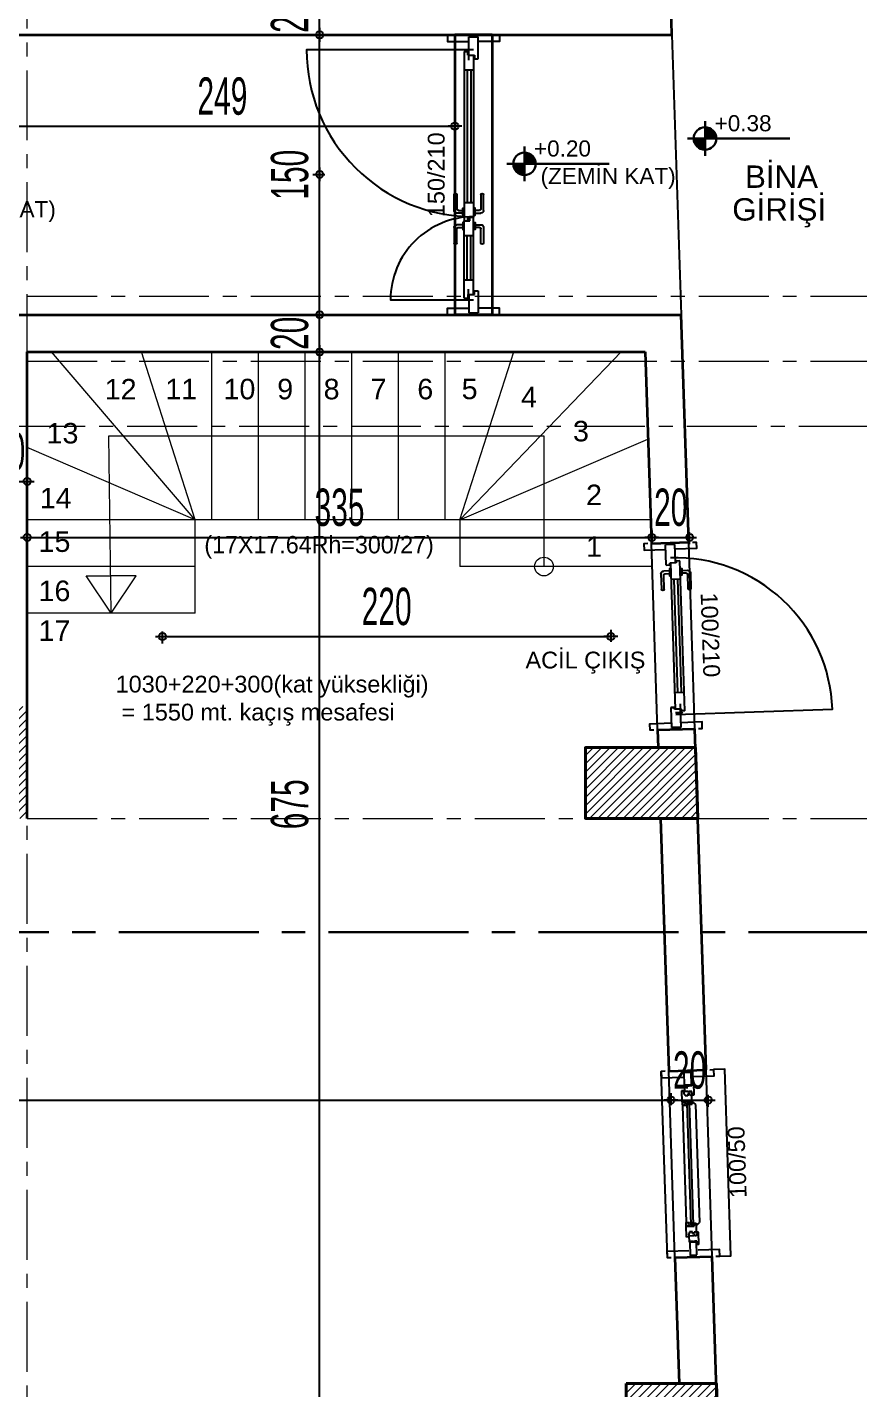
# Model space of a CAD drawing. Extents: x 386248 to 427517, y 4539405 to 4542296.
# Drawn here: x 392325 to 392771, y 4540380 to 4541110 of the extents above; entities that cross this region are included whole.
import ezdxf
from ezdxf.enums import TextEntityAlignment as Align

# ---------------------------------------------------------------- set-up
doc = ezdxf.new("R2010")
doc.units = 0
for name, pattern in [('CENTER', [2, 1.25, -0.25, 0.25, -0.25]), ('CENTER2', [1.125, 0.75, -0.125, 0.125, -0.125]), ('CENTERX2', [4, 2.5, -0.5, 0.5, -0.5])]:
    doc.linetypes.add(name, pattern=pattern)
for name, color, linetype, lineweight in [('AKS', 251, 'CENTERX2', 20), ('baca', 9, 'Continuous', 25), ('DUVAR', 4, 'Continuous', 35), ('GOR1', 51, 'Continuous', 25), ('kolon', 1, 'Continuous', 40), ('KOTLAR', 63, 'Continuous', 30), ('MERDIVEN', 161, 'Continuous', 15), ('OLCU10', 2, 'Continuous', 25), ('tarama kolon', 8, 'Continuous', 13), ('YAZI', 7, 'Continuous', 25), ('ölçü20', 1, 'Continuous', 20)]:
    doc.layers.add(name, color=color, linetype=linetype, lineweight=lineweight)
for name, color, linetype in [('DIM', 7, 'Continuous'), ('duvar-kesim', 250, 'Continuous'), ('kapi', 16, 'Continuous'), ('kapi-yazi', 140, 'Continuous'), ('penc-yazi', 7, 'Continuous'), ('pencere', 7, 'Continuous'), ('Standart', 7, 'Continuous')]:
    doc.layers.add(name, color=color, linetype=linetype)
doc.styles.get("Standard").update_dxf_attribs({"font": 'arial.ttf'})
doc.styles.add('STYLE4', font='comic.ttf', dxfattribs={"height": 9})
doc.styles.add('T', font='ISOt.shx', dxfattribs={"width": 0.6})
doc.dimstyles.new('DOT2', dxfattribs={"dimtxt": 20, "dimasz": 0.7, "dimexe": 5, "dimexo": 5, "dimgap": 6, "dimtad": 1, "dimdec": 0, "dimdsep": 46, "dimtxsty": 'T', "dimblk1": 'SEL2', "dimblk2": 'SEL2', "dimsah": 1, "dimcen": 0, "dimse1": 1, "dimse2": 1, "dimclrd": 256, "dimclre": 256, "dimclrt": 256, "dimadec": 0, "dimazin": 0, "dimtfac": 1, "dimtdec": 0, "dimtix": 1, "dimtmove": 2, "dimatfit": 3, "dimldrblk": 'SEL2', "dimfxl": 1, "dimtolj": 1, "dimtzin": 0, "dimarcsym": 0})

# ---------------------------------------------------------------- blocks, each defined once
blk = doc.blocks.new('fm-door2')
at = {"linetype": 'Continuous'}
for p, q in [((0, 2.5), (0, -2.5)), ((10, 2.5), (0, 2.5)), ((6.97, 3.18), (6.97, -0.03)), ((7.4, 2.76), (12.78, 2.76)), ((8, 5), (8, 3)), ((8, 5), (100, 5)), ((10, 3), (8, 3)), ((10, 3), (10, -0.5)), ((10, 0), (98, 0)), ((18, 5), (18, 0)), ((90, 5), (90, 0)), ((100, 3), (98, 3)), ((98, 3), (98, 0)), ((100, 2), (98, 2)), ((98, 2), (98, 0)), ((140, 0), (98, 0)), ((100, 5), (100, 3)), ((142, 5), (100, 5)), ((100, 5), (100, 2)), ((108, 5), (108, 0)), ((132, 5), (132, 0)), ((142.6, 2.76), (137.22, 2.76)), ((140, 3), (142, 3)), ((140, 3), (140, -0.5)), ((140, 2.5), (150, 2.5)), ((142, 5), (142, 3)), ((143.03, 3.18), (143.03, -0.03)), ((150, 2.5), (150, -2.5)), ((12, -2.5), (0, -2.5)), ((10, -0.5), (12, -0.5)), ((12, -0.5), (12, -2.5)), ((138, -0.5), (138, -2.5)), ((140, -0.5), (138, -0.5)), ((138, -2.5), (150, -2.5))]:
    blk.add_line(p, q, dxfattribs=at)
at = {"color": 8, "linetype": 'Continuous'}
for p, q in [((18, 3.5), (90, 3.5)), ((18, 1.5), (90, 1.5)), ((132, 3.5), (108, 3.5)), ((132, 1.5), (108, 1.5))]:
    blk.add_line(p, q, dxfattribs=at)
at = {"linetype": 'Continuous'}
for points in [[(95.86, 5.81), (95.86, 8.89, 0.414214), (94.34, 10.41), (85.96, 10.41, 1), (85.96, 8.89), (93.58, 8.89, -0.414214), (94.34, 8.13), (94.34, 5.81)], [(102.14, 5.81), (102.14, 8.89, -0.414214), (103.66, 10.41), (112.04, 10.41, -1), (112.04, 8.89), (104.42, 8.89, 0.414214), (103.66, 8.13), (103.66, 5.81)], [(95.86, -0.81), (95.86, -3.89, -0.414214), (94.34, -5.41), (85.96, -5.41, -1), (85.96, -3.89), (93.58, -3.89, 0.414214), (94.34, -3.13), (94.34, -0.81)], [(102.14, -0.81), (102.14, -3.89, 0.414214), (103.66, -5.41), (112.04, -5.41, 1), (112.04, -3.89), (104.42, -3.89, -0.414214), (103.66, -3.13), (103.66, -0.81)]]:
    blk.add_lwpolyline(points, format="xyb", dxfattribs=at)
for points in [[(97, 5), (97, 5.81), (93.2, 5.81), (93.2, 5)], [(101, 5), (101, 5.81), (104.8, 5.81), (104.8, 5)], [(101, 0), (101, -0.81), (104.8, -0.81), (104.8, 0)], [(97, 0), (97, -0.81), (93.2, -0.81), (93.2, 0)]]:
    blk.add_lwpolyline(points, dxfattribs=at)
for centre in [(7.4, 3.18), (142.6, 3.18)]:
    blk.add_circle(centre, 0.426, dxfattribs=at)
blk = doc.blocks.new('SEL2')
at = {"layer": 'OLCU10'}
for p, q in [((5.25, 0), (-5.25, 0)), ((0, 5.25), (0, -3.95))]:
    blk.add_line(p, q, dxfattribs=at)
blk.add_circle((0, 0), 2.75, dxfattribs=at)
blk = doc.blocks.new('*D2087')
at = {"layer": 'Defpoints', "color": 0}
for p in [(391407.36, 4540551.09), (392670.37, 4540534.76), (392670.37, 4540514.36)]:
    blk.add_point(p, dxfattribs=at)
at = {"layer": 'DIM', "lineweight": -2}
blk.add_line((391408.06, 4540534.76), (392669.67, 4540534.76), dxfattribs=at)
at = {"layer": 'DIM', "linetype": 'ByBlock', "lineweight": -2, "xscale": 0.7, "yscale": 0.7, "zscale": 0.7, "rotation": 180}
blk.add_blockref('SEL2', (391407.36, 4540534.76), dxfattribs=at)
at = {"layer": 'DIM', "linetype": 'ByBlock', "lineweight": -2, "xscale": 0.7, "yscale": 0.7, "zscale": 0.7}
blk.add_blockref('SEL2', (392670.37, 4540534.76), dxfattribs=at)
at = {"layer": 'DIM', "insert": (392038.86, 4540550.76), "char_height": 20, "attachment_point": 5, "style": 'T'}
blk.add_mtext('\\A1;1263', dxfattribs=at)
blk = doc.blocks.new('*D2088')
at = {"layer": 'Defpoints', "color": 0}
for p in [(392690.36, 4540534.76), (392670.37, 4540514.36), (392690.36, 4540515.02)]:
    blk.add_point(p, dxfattribs=at)
at = {"layer": 'DIM', "lineweight": -2}
for p, q in [((392669.67, 4540534.76), (392668.97, 4540534.76)), ((392670.37, 4540534.76), (392690.36, 4540534.76)), ((392691.06, 4540534.76), (392691.76, 4540534.76))]:
    blk.add_line(p, q, dxfattribs=at)
at = {"layer": 'DIM', "linetype": 'ByBlock', "lineweight": -2, "xscale": 0.7, "yscale": 0.7, "zscale": 0.7}
blk.add_blockref('SEL2', (392670.37, 4540534.76), dxfattribs=at)
at = {"layer": 'DIM', "linetype": 'ByBlock', "lineweight": -2, "xscale": 0.7, "yscale": 0.7, "zscale": 0.7, "rotation": 180}
blk.add_blockref('SEL2', (392690.36, 4540534.76), dxfattribs=at)
at = {"layer": 'DIM', "insert": (392680.37, 4540550.76), "char_height": 20, "attachment_point": 5, "style": 'T'}
blk.add_mtext('\\A1;20', dxfattribs=at)
blk = doc.blocks.new('*D2090')
at = {"layer": 'Defpoints', "color": 0}
for p in [(392482.05, 4541030.97), (392504.96, 4541030.97), (392473.85, 4540355.66)]:
    blk.add_point(p, dxfattribs=at)
at = {"layer": 'DIM', "lineweight": -2}
blk.add_line((392482.05, 4540356.36), (392482.05, 4541030.27), dxfattribs=at)
at = {"layer": 'DIM', "linetype": 'ByBlock', "lineweight": -2, "xscale": 0.7, "yscale": 0.7, "zscale": 0.7}
for p, rotation in [((392482.05, 4541030.97), 90), ((392482.05, 4540355.66), 270)]:
    blk.add_blockref('SEL2', p, dxfattribs=dict(at, rotation=rotation))
at = {"layer": 'DIM', "insert": (392466.05, 4540693.31), "char_height": 20, "attachment_point": 5, "rotation": 90, "style": 'T'}
blk.add_mtext('\\A1;675', dxfattribs=at)
blk = doc.blocks.new('*D2091')
at = {"layer": 'Defpoints', "color": 0}
for p in [(392482.05, 4540955.76), (392500.57, 4540955.76), (392500.57, 4540935.76)]:
    blk.add_point(p, dxfattribs=at)
at = {"layer": 'DIM', "lineweight": -2}
for p, q in [((392482.05, 4540956.46), (392482.05, 4540957.16)), ((392482.05, 4540935.76), (392482.05, 4540955.76)), ((392482.05, 4540935.06), (392482.05, 4540934.36))]:
    blk.add_line(p, q, dxfattribs=at)
at = {"layer": 'DIM', "linetype": 'ByBlock', "lineweight": -2, "xscale": 0.7, "yscale": 0.7, "zscale": 0.7}
for p, rotation in [((392482.05, 4540955.76), 270), ((392482.05, 4540935.76), 90)]:
    blk.add_blockref('SEL2', p, dxfattribs=dict(at, rotation=rotation))
at = {"layer": 'DIM', "insert": (392466.05, 4540945.76), "char_height": 20, "attachment_point": 5, "rotation": 90, "style": 'T'}
blk.add_mtext('\\A1;20', dxfattribs=at)
blk = doc.blocks.new('*D2092')
at = {"layer": 'Defpoints', "color": 0}
for p in [(392482.05, 4541105.76), (392508.03, 4541105.76), (392500.57, 4540955.76)]:
    blk.add_point(p, dxfattribs=at)
at = {"layer": 'DIM', "lineweight": -2}
blk.add_line((392482.05, 4540956.46), (392482.05, 4541105.06), dxfattribs=at)
at = {"layer": 'DIM', "linetype": 'ByBlock', "lineweight": -2, "xscale": 0.7, "yscale": 0.7, "zscale": 0.7}
for p, rotation in [((392482.05, 4541105.76), 90), ((392482.05, 4540955.76), 270)]:
    blk.add_blockref('SEL2', p, dxfattribs=dict(at, rotation=rotation))
at = {"layer": 'DIM', "insert": (392466.05, 4541030.76), "char_height": 20, "attachment_point": 5, "rotation": 90, "style": 'T'}
blk.add_mtext('\\A1;150', dxfattribs=at)
blk = doc.blocks.new('*D2093')
at = {"layer": 'Defpoints', "color": 0}
for p in [(392482.05, 4541125.76), (392507.53, 4541125.76), (392508.03, 4541105.76)]:
    blk.add_point(p, dxfattribs=at)
at = {"layer": 'DIM', "lineweight": -2}
for p, q in [((392482.05, 4541126.46), (392482.05, 4541127.16)), ((392482.05, 4541105.76), (392482.05, 4541125.76)), ((392482.05, 4541105.06), (392482.05, 4541104.36))]:
    blk.add_line(p, q, dxfattribs=at)
at = {"layer": 'DIM', "linetype": 'ByBlock', "lineweight": -2, "xscale": 0.7, "yscale": 0.7, "zscale": 0.7}
for p, rotation in [((392482.05, 4541125.76), 270), ((392482.05, 4541105.76), 90)]:
    blk.add_blockref('SEL2', p, dxfattribs=dict(at, rotation=rotation))
at = {"layer": 'DIM', "insert": (392466.05, 4541115.76), "char_height": 20, "attachment_point": 5, "rotation": 90, "style": 'T'}
blk.add_mtext('\\A1;20', dxfattribs=at)
blk = doc.blocks.new('*D2104')
at = {"layer": 'Defpoints', "color": 0}
for p in [(392325.31, 4540866.4), (392305.31, 4540845.76), (392325.31, 4540845.76)]:
    blk.add_point(p, dxfattribs=at)
at = {"layer": 'DIM', "lineweight": -2}
for p, q in [((392304.61, 4540866.4), (392303.91, 4540866.4)), ((392305.31, 4540866.4), (392325.31, 4540866.4)), ((392326.01, 4540866.4), (392326.71, 4540866.4))]:
    blk.add_line(p, q, dxfattribs=at)
at = {"layer": 'DIM', "linetype": 'ByBlock', "lineweight": -2, "xscale": 0.7, "yscale": 0.7, "zscale": 0.7}
blk.add_blockref('SEL2', (392305.31, 4540866.4), dxfattribs=at)
at = {"layer": 'DIM', "linetype": 'ByBlock', "lineweight": -2, "xscale": 0.7, "yscale": 0.7, "zscale": 0.7, "rotation": 180}
blk.add_blockref('SEL2', (392325.31, 4540866.4), dxfattribs=at)
at = {"layer": 'DIM', "insert": (392315.31, 4540882.4), "char_height": 20, "attachment_point": 5, "style": 'T'}
blk.add_mtext('\\A1;20', dxfattribs=at)
blk = doc.blocks.new('*D2105')
at = {"layer": 'Defpoints', "color": 0}
for p in [(392660.09, 4540836.4), (392660.09, 4540826.79), (392325.31, 4540815.76)]:
    blk.add_point(p, dxfattribs=at)
at = {"layer": 'DIM', "lineweight": -2}
blk.add_line((392326.01, 4540836.4), (392659.39, 4540836.4), dxfattribs=at)
at = {"layer": 'DIM', "linetype": 'ByBlock', "lineweight": -2, "xscale": 0.7, "yscale": 0.7, "zscale": 0.7, "rotation": 180}
blk.add_blockref('SEL2', (392325.31, 4540836.4), dxfattribs=at)
at = {"layer": 'DIM', "linetype": 'ByBlock', "lineweight": -2, "xscale": 0.7, "yscale": 0.7, "zscale": 0.7}
blk.add_blockref('SEL2', (392660.09, 4540836.4), dxfattribs=at)
at = {"layer": 'DIM', "insert": (392492.7, 4540852.4), "char_height": 20, "attachment_point": 5, "style": 'T'}
blk.add_mtext('\\A1;335', dxfattribs=at)
blk = doc.blocks.new('*D2106')
at = {"layer": 'Defpoints', "color": 0}
for p in [(392680.37, 4540836.4), (392660.09, 4540826.79), (392680.37, 4540818.39)]:
    blk.add_point(p, dxfattribs=at)
at = {"layer": 'DIM', "lineweight": -2}
for p, q in [((392659.39, 4540836.4), (392658.69, 4540836.4)), ((392660.09, 4540836.4), (392680.37, 4540836.4)), ((392681.07, 4540836.4), (392681.77, 4540836.4))]:
    blk.add_line(p, q, dxfattribs=at)
at = {"layer": 'DIM', "linetype": 'ByBlock', "lineweight": -2, "xscale": 0.7, "yscale": 0.7, "zscale": 0.7}
blk.add_blockref('SEL2', (392660.09, 4540836.4), dxfattribs=at)
at = {"layer": 'DIM', "linetype": 'ByBlock', "lineweight": -2, "xscale": 0.7, "yscale": 0.7, "zscale": 0.7, "rotation": 180}
blk.add_blockref('SEL2', (392680.37, 4540836.4), dxfattribs=at)
at = {"layer": 'DIM', "insert": (392670.23, 4540852.4), "char_height": 20, "attachment_point": 5, "style": 'T'}
blk.add_mtext('\\A1;20', dxfattribs=at)
blk = doc.blocks.new('*D2114')
at = {"layer": 'Defpoints', "color": 0}
for p in [(392305.31, 4541105.76), (392554.53, 4541105.76), (392554.53, 4541056.8)]:
    blk.add_point(p, dxfattribs=at)
at = {"layer": 'DIM', "lineweight": -2}
blk.add_line((392306.01, 4541056.8), (392553.83, 4541056.8), dxfattribs=at)
at = {"layer": 'DIM', "linetype": 'ByBlock', "lineweight": -2, "xscale": 0.7, "yscale": 0.7, "zscale": 0.7, "rotation": 180}
blk.add_blockref('SEL2', (392305.31, 4541056.8), dxfattribs=at)
at = {"layer": 'DIM', "linetype": 'ByBlock', "lineweight": -2, "xscale": 0.7, "yscale": 0.7, "zscale": 0.7}
blk.add_blockref('SEL2', (392554.53, 4541056.8), dxfattribs=at)
at = {"layer": 'DIM', "insert": (392429.92, 4541072.8), "char_height": 20, "attachment_point": 5, "style": 'T'}
blk.add_mtext('\\A1;249', dxfattribs=at)
blk = doc.blocks.new('KOLONLAR 444')
at = {"layer": 'tarama kolon'}
h = blk.add_hatch(dxfattribs=at)
h.set_pattern_fill('ANSI31', color=256)
h.set_pattern_definition([(45, (2287.4398, -3197.0584), (-2.2450640303, 2.2450640303), [])])
h.paths.add_polyline_path([(397483.55, 4544385.72), (397513.55, 4544385.72), (397513.55, 4544325.72), (397483.55, 4544325.72)])
h.paths.add_polyline_path([(397798.09, 4544357.72), (397798.09, 4544337.72), (397798.09, 4544327.72), (397858.09, 4544327.72), (397857.1, 4544357.72)])
h.paths.add_polyline_path([(397123.55, 4544817.33), (397183.55, 4544817.33), (397183.55, 4544787.33), (397123.55, 4544787.33)])
h.paths.add_polyline_path([(397812.71, 4543913.72), (397812.71, 4543893.72), (397812.71, 4543875.72), (397872.97, 4543875.72), (397872.38, 4543893.72), (397871.72, 4543913.72)])
h.paths.add_polyline_path([(397834.59, 4543572.84), (397834.59, 4543523.46), (397884.59, 4543522.84), (397882.95, 4543572.84)])
h.paths.add_polyline_path([(396633.46, 4544777.33), (396633.46, 4544797.33), (396633.46, 4544817.33), (396573.46, 4544817.33), (396573.5, 4544797.33), (396573.54, 4544777.33)])
h.paths.add_polyline_path([(396625.99, 4543538.54), (396625.99, 4543589.16), (396575.89, 4543589.16), (396575.99, 4543539.16)])
h.paths.add_polyline_path([(397483.55, 4543935.72), (397513.55, 4543935.72), (397513.55, 4543875.72), (397483.55, 4543875.72)])
h.paths.add_polyline_path([(397123.55, 4543875.72), (397123.55, 4543905.72), (397183.55, 4543905.72), (397183.55, 4543875.72)])
h.paths.add_polyline_path([(397373.55, 4544180.72), (397348.55, 4544180.72), (397148.55, 4544180.72), (397148.55, 4544360.72), (397348.55, 4544360.72), (397373.55, 4544360.72), (397373.55, 4544385.72), (397123.55, 4544385.72), (397123.55, 4544155.72), (397123.55, 4544085.72), (397148.55, 4544085.72), (397148.55, 4544155.72), (397373.55, 4544155.72)])
h.paths.add_polyline_path([(397781.97, 4544817.33), (397781.97, 4544797.33), (397781.97, 4544777.33), (397843.29, 4544777.33), (397842.63, 4544797.33), (397841.97, 4544817.33)])
h.paths.add_polyline_path([(396574.84, 4544120.72), (396634.84, 4544120.72), (396634.84, 4544080.72), (396574.92, 4544080.72)])
h.paths.add_polyline_path([(397458.55, 4543528.15), (397458.55, 4543587.78), (397488.55, 4543587.78), (397488.55, 4543527.78)])
h.paths.add_polyline_path([(397453.55, 4544817.33), (397513.55, 4544817.33), (397513.55, 4544787.33), (397453.55, 4544787.33)])
h.paths.add_polyline_path([(397153.55, 4543605.72), (397133.55, 4543605.72), (397123.55, 4543605.72), (397123.55, 4543532.33), (397153.55, 4543531.96), (397153.55, 4543595.72)])
h.paths.add_polyline_path([(396634.04, 4544485.72), (396634.04, 4544505.72), (396634.04, 4544515.72), (396633.46, 4544525.72), (396613.46, 4544525.72), (396574.04, 4544525.72), (396574.12, 4544485.72)])
at = {"layer": 'kolon'}
for points in [[(397871.72, 4543913.72), (397812.71, 4543913.72), (397812.71, 4543893.72), (397812.71, 4543875.72), (397872.97, 4543875.72), (397872.38, 4543893.72)], [(397834.59, 4543572.84), (397834.59, 4543523.46), (397884.59, 4543522.84), (397882.95, 4543572.84)]]:
    blk.add_lwpolyline(points, close=True, dxfattribs=at)
blk = doc.blocks.new('fm-door1')
at = {"linetype": 'Continuous'}
for p, q in [((0, 2.5), (0, -2.5)), ((10, 2.5), (0, 2.5)), ((7.97, 3.18), (7.97, -0.03)), ((8.4, 2.76), (12.78, 2.76)), ((9, 5), (91, 5)), ((9, 5), (9, 3)), ((10, 3), (9, 3)), ((10, 3), (10, -0.5)), ((10, 3), (10, -0.5)), ((10, 0), (90, 0)), ((19, 5), (19, 0)), ((81, 5), (81, 0)), ((91, 3), (90, 3)), ((90, 3), (90, -0.5)), ((90, 2.5), (100, 2.5)), ((91, 5), (91, 3)), ((100, 2.5), (100, -2.5)), ((11, -2.5), (0, -2.5)), ((10, -0.5), (11, -0.5)), ((11, -0.5), (10, -0.5)), ((11, -0.5), (11, -2.5)), ((11, -2.5), (11, -0.5)), ((89, -2.5), (89, -0.5)), ((89, -0.5), (90, -0.5)), ((89, -2.5), (100, -2.5))]:
    blk.add_line(p, q, dxfattribs=at)
at = {"color": 8, "linetype": 'Continuous'}
for p, q in [((19, 3.5), (81, 3.5)), ((19, 1.5), (81, 1.5))]:
    blk.add_line(p, q, dxfattribs=at)
at = {"linetype": 'Continuous'}
for points in [[(85.76, 5.81), (85.76, 8.89, 0.414214), (84.24, 10.41), (75.86, 10.41, 1), (75.86, 8.89), (83.48, 8.89, -0.414214), (84.24, 8.13), (84.24, 5.81)], [(85.76, -0.81), (85.76, -3.89, -0.414214), (84.24, -5.41), (75.86, -5.41, -1), (75.86, -3.89), (83.48, -3.89, 0.414214), (84.24, -3.13), (84.24, -0.81)]]:
    blk.add_lwpolyline(points, format="xyb", dxfattribs=at)
for points in [[(86.9, 5), (86.9, 5.81), (83.1, 5.81), (83.1, 5)], [(86.9, 0), (86.9, -0.81), (83.1, -0.81), (83.1, 0)]]:
    blk.add_lwpolyline(points, dxfattribs=at)
blk.add_circle((8.4, 3.18), 0.426, dxfattribs=at)
blk = doc.blocks.new('*D2552')
at = {"layer": 'Defpoints', "color": 0}
for p in [(392397.81, 4540781.12), (392638.13, 4540783.24), (392638.13, 4540781.12)]:
    blk.add_point(p, dxfattribs=at)
at = {"layer": 'DIM', "lineweight": -2}
blk.add_line((392398.51, 4540783.24), (392637.43, 4540783.24), dxfattribs=at)
at = {"layer": 'DIM', "linetype": 'ByBlock', "lineweight": -2, "xscale": 0.7, "yscale": 0.7, "zscale": 0.7, "rotation": 180}
blk.add_blockref('SEL2', (392397.81, 4540783.24), dxfattribs=at)
at = {"layer": 'DIM', "linetype": 'ByBlock', "lineweight": -2, "xscale": 0.7, "yscale": 0.7, "zscale": 0.7}
blk.add_blockref('SEL2', (392638.13, 4540783.24), dxfattribs=at)
at = {"layer": 'DIM', "insert": (392517.97, 4540799.24), "char_height": 20, "attachment_point": 5, "style": 'T'}
blk.add_mtext('\\A1;\\A1;220', dxfattribs=at)
blk = doc.blocks.new('fm-win1')
at = {"linetype": 'Continuous'}
for p, q in [((5.7, 3), (5.5, 2)), ((5.5, 2), (5.81, 2)), ((5.7, 3), (12.5, 3)), ((5.81, 2), (5.95, 2.7)), ((5.95, 2.7), (6.46, 2.7)), ((6.46, 2.7), (6.46, 2)), ((6.46, 2), (7.5, 2)), ((7.5, 1), (7.2, 1)), ((7.2, 1), (7.2, 0.7)), ((7.2, 0.7), (7.5, 0.7)), ((7.5, 0.2), (7.2, 0.2)), ((7.2, 0.2), (7.2, -0.1)), ((7.5, 2), (7.5, 1)), ((7.5, 0.7), (7.5, 0.2)), ((11.74, 2), (10.5, 2)), ((10.5, 2), (10.5, 1)), ((10.5, 1), (10.8, 1)), ((10.5, 0.7), (10.5, 0.2)), ((10.8, 0.7), (10.5, 0.7)), ((10.5, 0.2), (10.8, 0.2)), ((10.8, 1), (10.8, 0.7)), ((10.8, 0.2), (10.8, -0.1)), ((12.25, 2.7), (11.74, 2.7)), ((11.74, 2.7), (11.74, 2)), ((12.6, 0.8), (11.8, 0.8)), ((11.8, 0.8), (11.8, -0.2)), ((12.39, 2), (12.25, 2.7)), ((12.7, 2), (12.39, 2)), ((12.5, 3), (12.7, 2)), ((17.4, 1.9), (12.5, 1.9)), ((12.5, 1.9), (12.5, 1.6)), ((12.5, 1.6), (12.6, 1.6)), ((12.6, 1.6), (12.6, 0.8)), ((15.8, 0.9), (16.64, 0.9)), ((15.8, -1.25), (15.8, 0.9)), ((16.64, 1.6), (17.15, 1.6)), ((16.64, 0.9), (16.64, 1.6)), ((17.15, 1.6), (17.29, 0.9)), ((17.29, 0.9), (17.6, 0.9)), ((17.6, 0.9), (17.4, 1.9)), ((82.4, 0.9), (82.6, 1.9)), ((82.71, 0.9), (82.4, 0.9)), ((82.6, 1.9), (87.5, 1.9)), ((82.85, 1.6), (82.71, 0.9)), ((83.36, 1.6), (82.85, 1.6)), ((83.36, 0.9), (83.36, 1.6)), ((84.2, 0.9), (83.36, 0.9)), ((84.2, -1.25), (84.2, 0.9)), ((87.5, 3), (87.3, 2)), ((87.3, 2), (87.61, 2)), ((87.4, 1.6), (87.4, 0.8)), ((87.5, 1.6), (87.4, 1.6)), ((87.4, 0.8), (88.2, 0.8)), ((94.3, 3), (87.5, 3)), ((87.5, 1.9), (87.5, 1.6)), ((87.61, 2), (87.75, 2.7)), ((87.75, 2.7), (88.26, 2.7)), ((88.2, 0.8), (88.2, -0.2)), ((88.26, 2.7), (88.26, 2)), ((88.26, 2), (89.5, 2)), ((89.5, 1), (89.2, 1)), ((89.2, 1), (89.2, 0.7)), ((89.2, 0.7), (89.5, 0.7)), ((89.5, 0.2), (89.2, 0.2)), ((89.2, 0.2), (89.2, -0.1)), ((89.5, 2), (89.5, 1)), ((89.5, 0.7), (89.5, 0.2)), ((92.5, 2), (92.5, 1)), ((93.54, 2), (92.5, 2)), ((92.5, 1), (92.8, 1)), ((92.8, 0.7), (92.5, 0.7)), ((92.5, 0.7), (92.5, 0.2)), ((92.5, 0.2), (92.8, 0.2)), ((92.8, 1), (92.8, 0.7)), ((92.8, 0.2), (92.8, -0.1)), ((93.54, 2.7), (93.54, 2)), ((94.05, 2.7), (93.54, 2.7)), ((94.19, 2), (94.05, 2.7)), ((94.5, 2), (94.19, 2)), ((94.3, 3), (94.5, 2)), ((7.2, -0.1), (7.5, -0.1)), ((7.5, -1.7), (7.2, -1.7)), ((7.2, -1.7), (7.2, -2)), ((7.2, -2), (10.8, -2)), ((7.5, -0.1), (7.5, -1.7)), ((11.8, -2.25), (10, -2.25)), ((10, -2.25), (10, -3.5)), ((10, -3.5), (16.1, -3.5)), ((10.5, -0.1), (10.5, -1.7)), ((10.8, -0.1), (10.5, -0.1)), ((10.5, -1.7), (10.8, -1.7)), ((10.8, -1.7), (10.8, -2)), ((11.8, -0.2), (12.8, -0.2)), ((12.8, -1.75), (11.8, -1.75)), ((11.8, -1.75), (11.8, -2.25)), ((12.8, -0.2), (12.8, -1.75)), ((16.1, -1.25), (15.8, -1.25)), ((15.8, -1.4), (16.1, -1.4)), ((15.8, -3.2), (15.8, -1.4)), ((16.1, -3.2), (15.8, -3.2)), ((16.1, -1.4), (16.1, -1.25)), ((16.1, -3.5), (16.1, -3.2)), ((83.9, -1.4), (83.9, -1.25)), ((83.9, -1.25), (84.2, -1.25)), ((84.2, -1.4), (83.9, -1.4)), ((83.9, -3.5), (83.9, -3.2)), ((83.9, -3.2), (84.2, -3.2)), ((90, -3.5), (83.9, -3.5)), ((84.2, -3.2), (84.2, -1.4)), ((87.2, -0.2), (87.2, -1.75)), ((88.2, -0.2), (87.2, -0.2)), ((87.2, -1.75), (88.2, -1.75)), ((88.2, -1.75), (88.2, -2.25)), ((88.2, -2.25), (90, -2.25)), ((89.2, -0.1), (89.5, -0.1)), ((89.5, -1.7), (89.2, -1.7)), ((89.2, -1.7), (89.2, -2)), ((92.8, -2), (89.2, -2)), ((89.5, -0.1), (89.5, -1.7)), ((90, -2.25), (90, -3.5)), ((92.8, -0.1), (92.5, -0.1)), ((92.5, -0.1), (92.5, -1.7)), ((92.5, -1.7), (92.8, -1.7)), ((92.8, -1.7), (92.8, -2))]:
    blk.add_line(p, q, dxfattribs=at)
at = {"color": 8, "linetype": 'Continuous'}
for p, q in [((15.95, 1.9), (17.75, 3.7)), ((83.4, 0.28), (16.6, 0.28)), ((16.6, 0.28), (16.6, -0.92)), ((17.6, 0.28), (17.6, -0.92)), ((82.25, 3.7), (17.75, 3.7)), ((84.05, 1.9), (82.25, 3.7)), ((82.4, 0.28), (82.4, -0.92)), ((83.4, 0.28), (83.4, -0.92)), ((15.9, -1.55), (15.9, -2.45)), ((16, -1.55), (15.9, -1.55)), ((15.9, -2.45), (16.2, -2.45)), ((16, -2.15), (16, -1.55)), ((16.8, -2.15), (16, -2.15)), ((16.2, -2.45), (16.2, -3.35)), ((16.2, -3.35), (17.9, -3.35)), ((83.4, -0.92), (16.6, -0.92)), ((16.8, -1.55), (16.8, -2.15)), ((17.1, -1.55), (16.8, -1.55)), ((17.1, -2.05), (17.1, -1.55)), ((17.6, -2.05), (17.1, -2.05)), ((17.6, -1.55), (17.6, -2.05)), ((17.9, -1.55), (17.6, -1.55)), ((17.9, -3.35), (17.9, -1.55)), ((81.85, -3.35), (18.15, -3.35)), ((82.1, -1.55), (82.4, -1.55)), ((82.1, -3.35), (82.1, -1.55)), ((83.8, -3.35), (82.1, -3.35)), ((82.4, -1.55), (82.4, -2.05)), ((82.4, -2.05), (82.9, -2.05)), ((82.9, -2.05), (82.9, -1.55)), ((82.9, -1.55), (83.2, -1.55)), ((83.2, -1.55), (83.2, -2.15)), ((83.2, -2.15), (84, -2.15)), ((84.1, -2.45), (83.8, -2.45)), ((83.8, -2.45), (83.8, -3.35)), ((84, -2.15), (84, -1.55)), ((84, -1.55), (84.1, -1.55)), ((84.1, -1.55), (84.1, -2.45))]:
    blk.add_line(p, q, dxfattribs=at)
at = {"linetype": 'Continuous'}
for points in [[(0, 1.75), (7, 1.75), (7, -1.75), (0, -1.75)], [(100, 1.75), (93, 1.75), (93, -1.75), (100, -1.75)]]:
    blk.add_lwpolyline(points, close=True, dxfattribs=at)
blk = doc.blocks.new('*D2650')
at = {"layer": 'Defpoints', "color": 0}
for p in [(392702.46, 4540451.35), (393016.36, 4540451.35), (392911.88, 4540332.88)]:
    blk.add_point(p, dxfattribs=at)
at = {"layer": 'ölçü20', "lineweight": -2}
blk.add_line((393016.36, 4540333.58), (393016.36, 4540450.65), dxfattribs=at)
at = {"layer": 'ölçü20', "linetype": 'ByBlock', "lineweight": -2, "xscale": 0.7, "yscale": 0.7, "zscale": 0.7}
for p, rotation in [((393016.36, 4540451.35), 90), ((393016.36, 4540332.88), 270)]:
    blk.add_blockref('SEL2', p, dxfattribs=dict(at, rotation=rotation))
at = {"layer": 'ölçü20', "insert": (393000.36, 4540392.12), "char_height": 20, "attachment_point": 5, "rotation": 90, "style": 'T'}
blk.add_mtext('\\A1;118', dxfattribs=at)
blk = doc.blocks.new('*D2652')
at = {"layer": 'Defpoints', "color": 0}
for p in [(392699.17, 4540551.3), (393016.36, 4540551.3), (392702.46, 4540451.35)]:
    blk.add_point(p, dxfattribs=at)
at = {"layer": 'ölçü20', "lineweight": -2}
blk.add_line((393016.36, 4540452.05), (393016.36, 4540550.6), dxfattribs=at)
at = {"layer": 'ölçü20', "linetype": 'ByBlock', "lineweight": -2, "xscale": 0.7, "yscale": 0.7, "zscale": 0.7}
for p, rotation in [((393016.36, 4540551.3), 90), ((393016.36, 4540451.35), 270)]:
    blk.add_blockref('SEL2', p, dxfattribs=dict(at, rotation=rotation))
at = {"layer": 'ölçü20', "insert": (393000.36, 4540501.32), "char_height": 20, "attachment_point": 5, "rotation": 90, "style": 'T'}
blk.add_mtext('\\A1;100', dxfattribs=at)
blk = doc.blocks.new('*D2653')
at = {"layer": 'Defpoints', "color": 0}
for p in [(392683.16, 4540733.82), (393016.36, 4540733.82), (392699.17, 4540551.3)]:
    blk.add_point(p, dxfattribs=at)
at = {"layer": 'ölçü20', "lineweight": -2}
blk.add_line((393016.36, 4540552), (393016.36, 4540733.12), dxfattribs=at)
at = {"layer": 'ölçü20', "linetype": 'ByBlock', "lineweight": -2, "xscale": 0.7, "yscale": 0.7, "zscale": 0.7}
for p, rotation in [((393016.36, 4540733.82), 90), ((393016.36, 4540551.3), 270)]:
    blk.add_blockref('SEL2', p, dxfattribs=dict(at, rotation=rotation))
at = {"layer": 'ölçü20', "insert": (393000.36, 4540642.56), "char_height": 20, "attachment_point": 5, "rotation": 90, "style": 'T'}
blk.add_mtext('\\A1;183', dxfattribs=at)
blk = doc.blocks.new('*D2654')
at = {"layer": 'Defpoints', "color": 0}
for p in [(392679.87, 4540833.76), (393016.36, 4540833.76), (392683.16, 4540733.82)]:
    blk.add_point(p, dxfattribs=at)
at = {"layer": 'ölçü20', "lineweight": -2}
blk.add_line((393016.36, 4540734.52), (393016.36, 4540833.06), dxfattribs=at)
at = {"layer": 'ölçü20', "linetype": 'ByBlock', "lineweight": -2, "xscale": 0.7, "yscale": 0.7, "zscale": 0.7}
for p, rotation in [((393016.36, 4540833.76), 90), ((393016.36, 4540733.82), 270)]:
    blk.add_blockref('SEL2', p, dxfattribs=dict(at, rotation=rotation))
at = {"layer": 'ölçü20', "insert": (393000.36, 4540783.79), "char_height": 20, "attachment_point": 5, "rotation": 90, "style": 'T'}
blk.add_mtext('\\A1;100', dxfattribs=at)
blk = doc.blocks.new('*D2655')
at = {"layer": 'Defpoints', "color": 0}
for p in [(392675.85, 4540955.76), (393016.36, 4540955.76), (392679.87, 4540833.76)]:
    blk.add_point(p, dxfattribs=at)
at = {"layer": 'ölçü20', "lineweight": -2}
blk.add_line((393016.36, 4540834.46), (393016.36, 4540955.06), dxfattribs=at)
at = {"layer": 'ölçü20', "linetype": 'ByBlock', "lineweight": -2, "xscale": 0.7, "yscale": 0.7, "zscale": 0.7}
for p, rotation in [((393016.36, 4540955.76), 90), ((393016.36, 4540833.76), 270)]:
    blk.add_blockref('SEL2', p, dxfattribs=dict(at, rotation=rotation))
at = {"layer": 'ölçü20', "insert": (393000.36, 4540894.76), "char_height": 20, "attachment_point": 5, "rotation": 90, "style": 'T'}
blk.add_mtext('\\A1;122', dxfattribs=at)
blk = doc.blocks.new('*D2656')
at = {"layer": 'Defpoints', "color": 0}
for p in [(392670.91, 4541105.76), (393016.36, 4541105.76), (392675.85, 4540955.76)]:
    blk.add_point(p, dxfattribs=at)
at = {"layer": 'ölçü20', "lineweight": -2}
blk.add_line((393016.36, 4540956.46), (393016.36, 4541105.06), dxfattribs=at)
at = {"layer": 'ölçü20', "linetype": 'ByBlock', "lineweight": -2, "xscale": 0.7, "yscale": 0.7, "zscale": 0.7}
for p, rotation in [((393016.36, 4541105.76), 90), ((393016.36, 4540955.76), 270)]:
    blk.add_blockref('SEL2', p, dxfattribs=dict(at, rotation=rotation))
at = {"layer": 'ölçü20', "insert": (393000.36, 4541030.76), "char_height": 20, "attachment_point": 5, "rotation": 90, "style": 'T'}
blk.add_mtext('\\A1;150', dxfattribs=at)
blk = doc.blocks.new('*D2657')
at = {"layer": 'Defpoints', "color": 0}
for p in [(392663.86, 4541320.02), (393016.36, 4541320.02), (392670.91, 4541105.76)]:
    blk.add_point(p, dxfattribs=at)
at = {"layer": 'ölçü20', "lineweight": -2}
blk.add_line((393016.36, 4541106.46), (393016.36, 4541319.32), dxfattribs=at)
at = {"layer": 'ölçü20', "linetype": 'ByBlock', "lineweight": -2, "xscale": 0.7, "yscale": 0.7, "zscale": 0.7}
for p, rotation in [((393016.36, 4541320.02), 90), ((393016.36, 4541105.76), 270)]:
    blk.add_blockref('SEL2', p, dxfattribs=dict(at, rotation=rotation))
at = {"layer": 'ölçü20', "insert": (393000.36, 4541212.89), "char_height": 20, "attachment_point": 5, "rotation": 90, "style": 'T'}
blk.add_mtext('\\A1;214', dxfattribs=at)
blk = doc.blocks.new('G$C5DD4B624')
at = {"layer": 'Standart', "color": 2, "linetype": 'CENTER2', "lineweight": 30, "ltscale": 100}
blk.add_lwpolyline([(-239.11, 858.4), (2019.62, 858.4)], dxfattribs=at)

msp = doc.modelspace()

# ---------------------------------------------------------------- hatches: boundary and pattern name
at = {"layer": 'baca', "lineweight": 30}
for points in [[(392692.882, 4541054.423, 0.1989123), (392688.613, 4541056.192), (392688.613, 4541050.154), (392694.65, 4541050.154, 0.1989124)], [(392682.575, 4541050.154, 0.1989124), (392684.343, 4541045.885, 0.1989123), (392688.613, 4541044.117), (392688.613, 4541050.154)], [(392596.061, 4541040.901, 0.1989123), (392591.792, 4541042.669), (392591.792, 4541036.632), (392597.829, 4541036.632, 0.1989124)], [(392585.754, 4541036.632, 0.1989124), (392587.523, 4541032.363, 0.1989123), (392591.792, 4541030.595), (392591.792, 4541036.632)]]:
    msp.add_hatch(color=256, dxfattribs=at).paths.add_polyline_path(points)

# ---------------------------------------------------------------- linework, layer by layer
at = {"layer": 'AKS', "linetype": 'CENTER', "ltscale": 30}
for p, q in [((390885.23, 4540930.762), (393196.359, 4540930.762)), ((390885.23, 4540685.762), (393196.359, 4540685.762))]:
    msp.add_line(p, q, dxfattribs=at)
for points in [[(392356.314, 4539849.21), (392325.314, 4539909.21), (392325.314, 4541817.375), (392356.314, 4541877.375)], [(390883.683, 4540986.72), (390945.23, 4540965.762), (393136.359, 4540965.762), (393194.812, 4540986.72)], [(393196.359, 4540874.762), (393136.359, 4540895.762), (390945.23, 4540895.762), (390885.23, 4540874.762)]]:
    msp.add_lwpolyline(points, dxfattribs=at)
at = {"layer": 'DUVAR'}
for p, q in [((392670.911, 4541105.762), (392663.856, 4541320.023)), ((392305.314, 4541105.762), (392670.911, 4541105.762)), ((392554.533, 4541105.762), (392554.533, 4540955.762)), ((392574.533, 4541105.762), (392554.533, 4541105.762)), ((392574.533, 4541105.762), (392574.533, 4540955.762)), ((392305.314, 4540955.762), (392675.85, 4540955.762)), ((392574.533, 4540955.762), (392554.533, 4540955.762)), ((392679.867, 4540833.762), (392675.85, 4540955.762)), ((392325.314, 4540685.762), (392325.314, 4540935.762)), ((392325.314, 4540935.762), (392656.497, 4540935.762)), ((392656.497, 4540935.762), (392659.878, 4540833.104)), ((392659.878, 4540833.104), (392679.867, 4540833.762)), ((392663.169, 4540733.158), (392683.158, 4540733.816)), ((392663.169, 4540733.158), (392663.478, 4540723.762)), ((392689.178, 4540550.968), (392683.158, 4540733.816)), ((392664.729, 4540685.762), (392669.189, 4540550.31)), ((392669.189, 4540550.31), (392689.178, 4540550.968)), ((392672.48, 4540450.364), (392692.469, 4540451.022)), ((392672.48, 4540450.364), (392674.702, 4540382.881)), ((392696.359, 4540332.881), (392692.469, 4540451.022))]:
    msp.add_line(p, q, dxfattribs=at)
at = {"layer": 'duvar-kesim'}
for p, q in [((392554.533, 4541105.762), (392554.533, 4540955.762)), ((392574.533, 4541105.762), (392574.533, 4540955.762)), ((392663.169, 4540733.158), (392659.878, 4540833.104)), ((392683.158, 4540733.816), (392679.867, 4540833.762)), ((392672.48, 4540450.364), (392669.189, 4540550.31)), ((392692.469, 4540451.022), (392689.178, 4540550.968))]:
    msp.add_line(p, q, dxfattribs=at)
at = {"layer": 'kapi'}
for points in [[(392552.533, 4541105.762), (392550.533, 4541105.762), (392550.533, 4541102.262), (392562.033, 4541102.262)], [(392576.533, 4541105.762), (392578.533, 4541105.762), (392578.533, 4541102.262), (392567.033, 4541102.262)], [(392552.533, 4540955.762), (392550.533, 4540955.762), (392550.533, 4540959.262), (392562.033, 4540959.262)], [(392576.533, 4540955.762), (392578.533, 4540955.762), (392578.533, 4540959.262), (392567.033, 4540959.262)], [(392657.879, 4540833.038), (392655.88, 4540832.972), (392655.995, 4540829.474), (392667.489, 4540829.853)], [(392681.866, 4540833.828), (392683.865, 4540833.894), (392683.98, 4540830.396), (392672.486, 4540830.017)], [(392661.17, 4540733.092), (392659.171, 4540733.027), (392659.056, 4540736.525), (392670.549, 4540736.903)], [(392685.157, 4540733.882), (392687.156, 4540733.948), (392687.04, 4540737.446), (392675.547, 4540737.068)]]:
    msp.add_lwpolyline(points, dxfattribs=at)
for points in [[(392564.533, 4541097.762), (392475.033, 4541097.762, 0.4142136), (392564.533, 4541008.262, 0.4142136), (392520.033, 4540963.762), (392520.033, 4540963.762), (392564.533, 4540963.762)], [(392672.9, 4540741.483), (392756.854, 4540744.247, 0.4142136), (392670.136, 4540825.437, 0.4142136)]]:
    msp.add_lwpolyline(points, format="xyb", dxfattribs=at)
at = {"layer": 'KOTLAR', "color": 1}
for p, q in [((392688.613, 4541059.485), (392688.613, 4541040.824)), ((392679.282, 4541050.154), (392697.943, 4541050.154)), ((392734.056, 4541050.154), (392688.613, 4541050.154)), ((392591.792, 4541045.963), (392591.792, 4541027.301)), ((392582.461, 4541036.632), (392601.122, 4541036.632)), ((392637.235, 4541036.632), (392591.792, 4541036.632))]:
    msp.add_line(p, q, dxfattribs=at)
for centre in [(392688.613, 4541050.154), (392591.792, 4541036.632)]:
    msp.add_circle(centre, 6.037, dxfattribs=at)
at = {"layer": 'MERDIVEN'}
for p, q in [((392415.314, 4540845.762), (392338.349, 4540935.762)), ((392415.314, 4540845.762), (392386.519, 4540935.762)), ((392424.278, 4540845.762), (392424.278, 4540935.762)), ((392449.278, 4540845.762), (392449.278, 4540935.762)), ((392474.278, 4540845.762), (392474.278, 4540935.762)), ((392499.278, 4540845.762), (392499.278, 4540935.762)), ((392524.278, 4540845.762), (392524.278, 4540935.762)), ((392549.278, 4540845.762), (392549.278, 4540935.762)), ((392557.278, 4540845.762), (392586.073, 4540935.762)), ((392557.278, 4540845.762), (392643.706, 4540935.762)), ((392325.314, 4540895.762), (392325.314, 4540845.762)), ((392557.278, 4540845.762), (392658.034, 4540889.107)), ((392415.314, 4540845.762), (392325.314, 4540884.48)), ((392659.461, 4540845.762), (392325.314, 4540845.762)), ((392415.314, 4540795.762), (392415.314, 4540845.762)), ((392557.278, 4540845.762), (392557.278, 4540820.762)), ((392415.314, 4540820.762), (392325.314, 4540820.762)), ((392660.284, 4540820.762), (392557.278, 4540820.762)), ((392415.314, 4540795.762), (392325.314, 4540795.762))]:
    msp.add_line(p, q, dxfattribs=at)
for points in [[(392370.314, 4540795.762), (392369.022, 4540890.762), (392602.278, 4540890.762), (392602.278, 4540820.762)], [(392370.314, 4540795.762), (392356.981, 4540815.762), (392370.314, 4540815.762)], [(392370.314, 4540795.762), (392383.648, 4540815.762), (392370.314, 4540815.762)]]:
    msp.add_lwpolyline(points, dxfattribs=at)
msp.add_circle((392602.278, 4540820.762), 5, dxfattribs=at)
at = {"layer": 'pencere'}
msp.add_line((392670.911, 4541105.762), (392675.85, 4540955.762), dxfattribs=at)
for points in [[(392691.177, 4540551.034), (392693.176, 4540551.1), (392693.291, 4540547.602), (392681.798, 4540547.223)], [(392696.467, 4540451.154), (392702.464, 4540451.351), (392699.173, 4540551.297), (392693.176, 4540551.1)], [(392667.19, 4540550.244), (392665.191, 4540550.178), (392665.306, 4540546.68), (392676.8, 4540547.059)], [(392668.482, 4540450.232), (392665.191, 4540550.178)], [(392670.481, 4540450.298), (392668.482, 4540450.232), (392668.367, 4540453.731), (392679.861, 4540454.109)], [(392694.468, 4540451.088), (392696.467, 4540451.154), (392696.352, 4540454.652), (392684.858, 4540454.274)]]:
    msp.add_lwpolyline(points, dxfattribs=at)

# ---------------------------------------------------------------- block references
at = {"layer": 'GOR1'}
msp.add_blockref('G$C5DD4B624', (391150.975, 4539766.311), dxfattribs=at)
at = {"layer": 'kapi', "yscale": -1}
for name, p, xscale, zscale, rotation in [('fm-door2', (392564.533, 4541104.762), 0.986666666716, 0.986666666716, 270), ('fm-door1', (392673.13, 4540734.487), 0.9800000000028198, 0.98000000000282, 91.88587110482197)]:
    msp.add_blockref(name, p, dxfattribs=dict(at, xscale=xscale, zscale=zscale, rotation=rotation))
at = {"layer": 'kolon'}
msp.add_blockref('KOLONLAR 444', (-5188.234, -3189.955), dxfattribs=at)
at = {"layer": 'pencere', "xscale": 0.9800000000028197, "yscale": -1, "zscale": 0.98000000000282, "rotation": 91.88587110482197}
msp.add_blockref('fm-win1', (392682.442, 4540451.693), dxfattribs=at)

# ---------------------------------------------------------------- texts
at = {"layer": 'kapi-yazi'}
for s, rotation, p in [('150/210', 90.000004, (392544.533, 4541030.762)), ('100/210', 271.885873, (392691.507, 4540784.118)), ('ACİL ÇIKIŞ', 0.000003, (392624.514, 4540770.638))]:
    msp.add_text(s, height=9, rotation=rotation, dxfattribs=at).set_placement(p, align=Align.MIDDLE_CENTER)
at = {"layer": 'kapi-yazi', "color": 1}
for s, p in [('1030+220+300(kat yüksekliği) ', (392458.31, 4540757.747)), (' = 1550 mt. kaçış mesafesi', (392447.327, 4540742.743))]:
    msp.add_text(s, height=9, rotation=0.000003, dxfattribs=at).set_placement(p, align=Align.MIDDLE_CENTER)
at = {"layer": 'KOTLAR', "color": 1, "linetype": 'Continuous'}
for s, p in [('+0.38', (392693.756, 4541054.055)), ('+0.20', (392596.935, 4541040.533)), ('(ZEMİN KAT)', (392600.468, 4541025.77)), ('(ZEMİN KAT)', (392268.239, 4541007.966))]:
    msp.add_text(s, height=8.64, rotation=359.999996, dxfattribs=at).set_placement(p)
at = {"layer": 'MERDIVEN'}
for s, p in [('12', (392375.392, 4540915.902)), ('11', (392407.886, 4540915.902)), ('10', (392439.053, 4540915.902)), ('9', (392463.59, 4540915.902)), ('8', (392488.457, 4540915.902)), ('7', (392513.657, 4540915.902)), (' 6', (392536.535, 4540915.902)), ('5', (392562.435, 4540915.902)), ('4', (392594.266, 4540911.592)), ('13', (392344.224, 4540892.247)), ('3', (392622.118, 4540893.355)), ('2', (392629.108, 4540859.26)), ('14', (392340.577, 4540857.432)), ('15', (392339.914, 4540834.025)), ('1', (392629.108, 4540831.491)), ('16', (392339.914, 4540807.737)), ('17', (392339.914, 4540786.392))]:
    msp.add_text(s, height=11, dxfattribs=at).set_placement(p, align=Align.MIDDLE)
at = {"layer": 'MERDIVEN', "style": 'STYLE4'}
msp.add_text('(17X17.64Rh=300/27)', height=9.3209, dxfattribs=at).set_placement((392420.236, 4540827.827))
at = {"layer": 'penc-yazi'}
msp.add_text('100/50', height=9, rotation=91.885872, dxfattribs=at).set_placement((392705.816, 4540501.489), align=Align.MIDDLE_CENTER)
at = {"layer": 'YAZI', "color": 232}
for s, p in [('BİNA', (392729.606, 4541023.739)), ('GİRİŞİ', (392728.364, 4541006.202))]:
    msp.add_text(s, height=12, dxfattribs=at).set_placement(p, align=Align.CENTER)

# ---------------------------------------------------------------- dimensions: what is measured, and where the dimension line sits
at = {"layer": 'DIM'}
for base, p1, p2, picture, middle in [((392482.049, 4541125.762), (392508.031, 4541105.762), (392507.534, 4541125.762), '*D2093', (392466.049, 4541115.762)), ((392482.049, 4541105.762), (392500.572, 4540955.762), (392508.031, 4541105.762), '*D2092', (392466.049, 4541030.762)), ((392482.049, 4541030.971), (392473.847, 4540355.659), (392504.959, 4541030.971), '*D2090', (392466.049, 4540693.315)), ((392482.049, 4540955.762), (392500.572, 4540935.762), (392500.572, 4540955.762), '*D2091', (392466.049, 4540945.762))]:
    dim = msp.add_linear_dim(base=base, p1=p1, p2=p2, angle=90, dimstyle='DOT2', dxfattribs=at)
    dim.commit()
    dim.dimension.update_dxf_attribs({"geometry": picture, "text_midpoint": middle})
for base, p1, p2, picture, middle in [((392554.533, 4541056.799), (392305.314, 4541105.762), (392554.533, 4541105.762), '*D2114', (392429.924, 4541072.799)), ((392325.314, 4540866.4), (392305.314, 4540845.762), (392325.314, 4540845.762), '*D2104', (392315.314, 4540882.4)), ((392660.086, 4540836.4), (392325.314, 4540815.762), (392660.086, 4540826.785), '*D2105', (392492.7, 4540852.4)), ((392680.373, 4540836.4), (392660.086, 4540826.785), (392680.373, 4540818.39), '*D2106', (392670.229, 4540852.4)), ((392670.373, 4540534.762), (391407.357, 4540551.086), (392670.373, 4540514.359), '*D2087', (392038.865, 4540550.762)), ((392690.362, 4540534.762), (392670.373, 4540514.359), (392690.362, 4540515.017), '*D2088', (392680.367, 4540550.762))]:
    dim = msp.add_linear_dim(base=base, p1=p1, p2=p2, dimstyle='DOT2', dxfattribs=at)
    dim.commit()
    dim.dimension.update_dxf_attribs({"geometry": picture, "text_midpoint": middle})
dim = msp.add_aligned_dim(p1=(392397.808, 4540781.117), p2=(392638.131, 4540781.117), distance=2.122, text='\\A1;220', dimstyle='DOT2', override={"dimtxsty": 'T'}, dxfattribs=at)
dim.commit()
dim.dimension.update_dxf_attribs({"geometry": '*D2552', "text_midpoint": (392517.969, 4540799.239)})
at = {"layer": 'ölçü20'}
for base, p1, p2, picture, middle in [((393016.359, 4541320.023), (392670.911, 4541105.762), (392663.856, 4541320.023), '*D2657', (393000.359, 4541212.893)), ((393016.359, 4541105.762), (392675.85, 4540955.762), (392670.911, 4541105.762), '*D2656', (393000.359, 4541030.762)), ((393016.359, 4540955.762), (392679.867, 4540833.762), (392675.85, 4540955.762), '*D2655', (393000.359, 4540894.762)), ((393016.359, 4540833.762), (392683.158, 4540733.816), (392679.867, 4540833.762), '*D2654', (393000.359, 4540783.789)), ((393016.359, 4540733.816), (392699.173, 4540551.297), (392683.158, 4540733.816), '*D2653', (393000.359, 4540642.557)), ((393016.359, 4540551.297), (392702.464, 4540451.351), (392699.173, 4540551.297), '*D2652', (393000.359, 4540501.324)), ((393016.359, 4540451.351), (392911.881, 4540332.881), (392702.464, 4540451.351), '*D2650', (393000.359, 4540392.116))]:
    dim = msp.add_linear_dim(base=base, p1=p1, p2=p2, angle=90, dimstyle='DOT2', dxfattribs=at)
    dim.commit()
    dim.dimension.update_dxf_attribs({"geometry": picture, "text_midpoint": middle})

doc.saveas('drawing.dxf')
